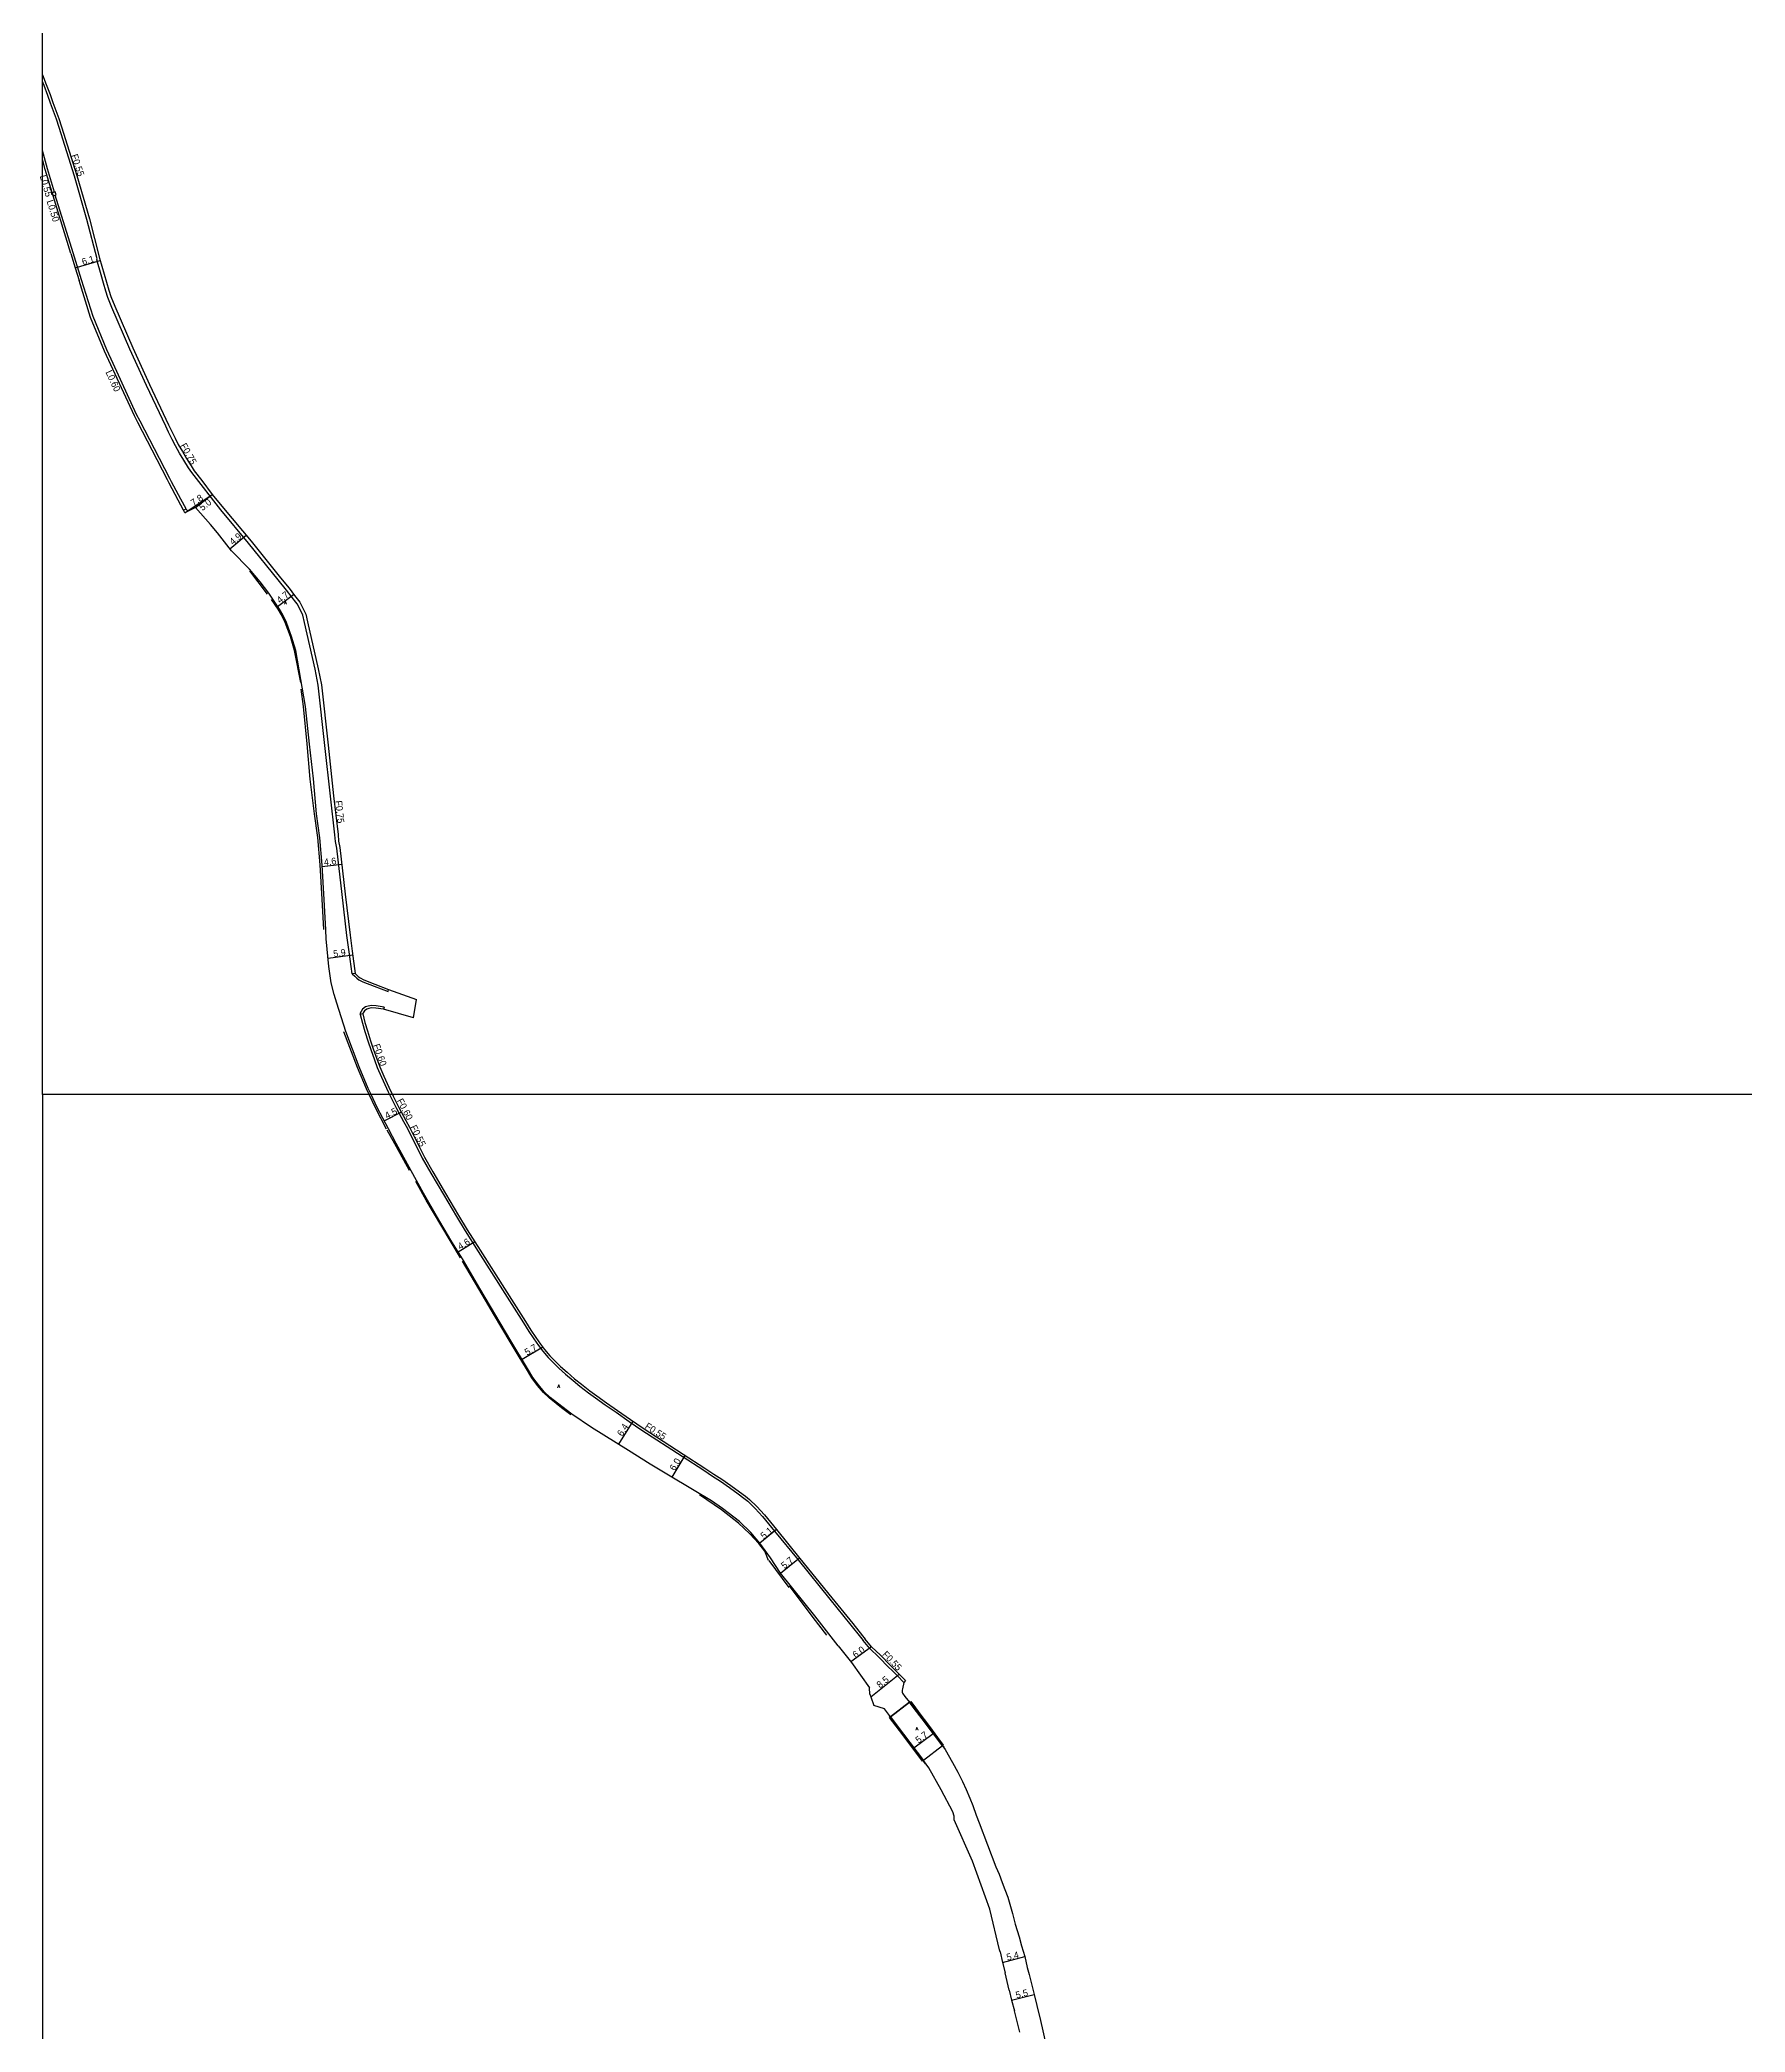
# Model space of a CAD drawing. Header units: metres. Extents: x -16001 to -12000, y -96000 to -93000.
# Drawn here: x -16000.6 to -15600.3, y -93820.1 to -93352.4 of the extents above; entities that cross this region are included whole.
import ezdxf

# ---------------------------------------------------------------- set-up
doc = ezdxf.new("R2010")
doc.units = ezdxf.units.M
doc.header["$LTSCALE"] = 2.5
for name, color, linetype in [('側溝・桝', 7, 'Continuous'), ('図郭', 7, 'Continuous'), ('幅員', 7, 'Continuous'), ('歩道・分離帯・安全施設', 7, 'Continuous'), ('舗装', 7, 'Continuous'), ('道路', 7, 'Continuous')]:
    doc.layers.add(name, color=color, linetype=linetype)
doc.styles.get("Standard").update_dxf_attribs({"font": ''})
doc.styles.add('YOKO_DECO', font='txt.shx', dxfattribs={"bigfont": 'extfont.shx'})
doc.styles.get('Standard').set_extended_font_data('@MS PGothic')

msp = doc.modelspace()

# ---------------------------------------------------------------- linework, layer by layer
at = {"layer": '側溝・桝'}
for points in [[(-15926.57, -93571.58), (-15927.31, -93571.63), (-15928, -93566.47), (-15928.52, -93562.69), (-15929.65, -93553), (-15930.92, -93542.14), (-15931.22, -93540.6), (-15931.36, -93539.05), (-15932.39, -93529.93), (-15933.69, -93518.03), (-15935.26, -93503.91), (-15935.97, -93500.18), (-15938.46, -93489.18), (-15938.9, -93487.47), (-15939.5, -93486.17), (-15940.23, -93484.84), (-15940.51, -93484.45), (-15941.42, -93483.31), (-15942.68, -93481.61), (-15944.69, -93479.17), (-15951.6, -93470.58), (-15958.13, -93462.71), (-15964.96, -93454), (-15965.69, -93452.85), (-15966.85, -93451.11), (-15967.79, -93449.43), (-15968.8, -93447.74), (-15969.54, -93446.27), (-15970.4, -93444.49), (-15971.07, -93443.13), (-15975.54, -93433.6), (-15979.46, -93425.01), (-15983.72, -93415.23), (-15984.62, -93412.94), (-15985.14, -93411.42), (-15985.69, -93409.54), (-15986.25, -93407.61), (-15987.27, -93404.05), (-15987.19, -93403.83), (-15989.55, -93394.58), (-15992.45, -93384.43), (-15996.07, -93373.01), (-15996.74, -93371.07), (-15997.38, -93369.21), (-15998.08, -93367.31), (-15998.74, -93365.46), (-15999.63, -93363.14), (-16000, -93362.2)], [(-15997.21, -93388.18), (-15998.84, -93382.68), (-16000, -93378.41)], [(-15992.8, -93402.39), (-15997.04, -93388.9)], [(-15990.8, -93408.73), (-15992.8, -93402.39)], [(-15966.26, -93462.52), (-15967.51, -93460.25), (-15969.74, -93456.16), (-15970.09, -93455.37), (-15973.71, -93448.43), (-15977.06, -93441.94), (-15977.89, -93440.4), (-15983.39, -93428.38), (-15984.89, -93425.19), (-15988.09, -93417.36), (-15990.8, -93408.73)], [(-15927.31, -93571.63), (-15926.7, -93572.23), (-15926.21, -93572.68), (-15925.71, -93573.06), (-15924.79, -93573.57), (-15922.16, -93574.59), (-15918.87, -93575.84)], [(-15918.87, -93575.84), (-15918.73, -93575.3)], [(-15919.82, -93579.45), (-15921.7, -93579.2), (-15922.76, -93579.1), (-15923.53, -93579.25), (-15924.14, -93579.43), (-15924.86, -93579.99), (-15925.18, -93580.53), (-15925.46, -93581.05), (-15925.43, -93581.19)], [(-15924.83, -93581.04), (-15925.43, -93581.19), (-15924.91, -93583.22), (-15924.3, -93585.21), (-15923.55, -93587.6), (-15922.91, -93589.45), (-15922.07, -93591.83), (-15921.39, -93593.68), (-15920.44, -93595.95), (-15918.86, -93599.38), (-15918.55, -93600)], [(-15919.82, -93579.45), (-15919.96, -93579.99)], [(-15918.55, -93600), (-15918.23, -93600.63), (-15916.86, -93603.3), (-15915.23, -93606.35), (-15914.32, -93607.93), (-15910.84, -93614.93), (-15908.84, -93618.44), (-15905.88, -93623.46), (-15902.78, -93628.64), (-15900.75, -93632.02), (-15897.72, -93636.83), (-15891.44, -93646.68), (-15887.11, -93653.55), (-15885.8, -93655.58), (-15884.65, -93657.34), (-15883.52, -93658.91), (-15882.55, -93660.2), (-15881.27, -93661.7), (-15880.18, -93662.82), (-15878.76, -93664.2), (-15877.18, -93665.61), (-15875.43, -93667.14), (-15873.84, -93668.43), (-15871.84, -93669.98), (-15870.17, -93671.18), (-15867.92, -93672.8), (-15865.36, -93674.57), (-15862.28, -93676.74), (-15859.28, -93678.76), (-15849.86, -93684.9), (-15844.78, -93688.18), (-15842.69, -93689.55), (-15840.83, -93690.76), (-15838.75, -93692.22), (-15836.72, -93693.68), (-15835.35, -93694.71), (-15834.45, -93695.47), (-15832.73, -93697.12), (-15830.97, -93699.02), (-15828.14, -93702.46), (-15822.62, -93709.23), (-15815.15, -93718.46), (-15810.24, -93724.53), (-15807.98, -93727.39), (-15807.31, -93728.17)], [(-15803.69, -93732.03), (-15805.79, -93730.03), (-15807.31, -93728.17)], [(-15803.69, -93732.03), (-15801.32, -93734.44), (-15800.64, -93735.12)], [(-15800.64, -93735.12), (-15799.31, -93736.43), (-15797.76, -93737.96)]]:
    msp.add_lwpolyline(points, dxfattribs=at)
for points in [[(-15997.51, -93389.06), (-15996.76, -93388.8), (-15997, -93388.11), (-15997.72, -93388.36)], [(-15966.6, -93463.49), (-15966.91, -93462.83), (-15966.26, -93462.52), (-15965.94, -93463.17)]]:
    msp.add_lwpolyline(points, close=True, dxfattribs=at)
at = {"layer": '図郭'}
for points in [[(-16000, -93000), (-15200, -93000), (-15200, -93600), (-16000, -93600)], [(-16000, -94200), (-15200, -94200), (-15200, -93600), (-16000, -93600)]]:
    msp.add_lwpolyline(points, close=True, dxfattribs=at)
at = {"layer": '幅員'}
for points in [[(-15992.33, -93405.95), (-15986.47, -93404.23)], [(-15966.6, -93463.49), (-15960.13, -93459.12)], [(-15964.06, -93462.21), (-15960.13, -93459.12)], [(-15955.99, -93471.87), (-15952.19, -93468.72)], [(-15944.8, -93485.41), (-15941.03, -93482.6)], [(-15934.34, -93546.43), (-15929.74, -93545.89)], [(-15932.96, -93568), (-15927.15, -93567.22)], [(-15915.73, -93604.1), (-15919.74, -93606.2)], [(-15898.51, -93634.54), (-15902.4, -93636.99)], [(-15882.55, -93659.28), (-15887.42, -93662.19)], [(-15861.41, -93676.66), (-15864.78, -93682.06)], [(-15849.18, -93684.68), (-15852.27, -93689.81)], [(-15827.69, -93702.09), (-15831.57, -93705.33)], [(-15826.73, -93712.34), (-15822.28, -93708.74)], [(-15805.36, -93729.63), (-15810.21, -93733.17)], [(-15805.55, -93741.33), (-15798.91, -93736.02)], [(-15795.43, -93753.36), (-15790.92, -93749.94)], [(-15774.66, -93803.7), (-15769.43, -93802.35)], [(-15772.5, -93812.59), (-15767.17, -93811.26)]]:
    msp.add_lwpolyline(points, dxfattribs=at)
at = {"layer": '歩道・分離帯・安全施設'}
for points in [[(-15947.14, -93482.53), (-15951.3, -93477.03)], [(-15939.35, -93503.24), (-15940.81, -93495.76), (-15941.8, -93492.49), (-15943.03, -93489.23), (-15943.9, -93487.43), (-15944.7, -93486.06), (-15946.26, -93483.76)], [(-15933.96, -93561.26), (-15934.37, -93554.15), (-15934.83, -93546.1), (-15935.38, -93539.67), (-15936.12, -93534.07), (-15937.14, -93525.93), (-15937.83, -93517.7), (-15938.71, -93508.87), (-15939.26, -93504.84)], [(-15923.32, -93600), (-15923.96, -93598.66), (-15926.05, -93593.62), (-15929.22, -93585.29)], [(-15919.22, -93608.11), (-15921.84, -93603.1), (-15923.32, -93600)], [(-15913.85, -93617.82), (-15917.29, -93611.57), (-15919.09, -93608.35)], [(-15901.88, -93638.35), (-15904.31, -93634.25), (-15909.91, -93624.82), (-15912.38, -93620.42)], [(-15875.95, -93675.17), (-15878.16, -93673.55), (-15881.02, -93671.21), (-15882.41, -93669.89), (-15883.8, -93668.28), (-15885.12, -93666.48), (-15886.39, -93664.4), (-15888.06, -93661.57), (-15890.23, -93658), (-15893.88, -93651.89), (-15897.56, -93645.6), (-15901.38, -93639.09)], [(-15829.6, -93709.37), (-15830.46, -93707.18), (-15831.86, -93705.4), (-15833.93, -93703.1), (-15836.63, -93700.58), (-15840.63, -93697.5), (-15845.75, -93693.91)], [(-15824.71, -93715.73), (-15829.4, -93709.34)], [(-15815.89, -93726.89), (-15819.08, -93722.72), (-15824.63, -93715.32)], [(-15788.36, -93753.19), (-15792.04, -93748.25), (-15795.44, -93743.78), (-15796.54, -93742.35)], [(-15792.7, -93757.08), (-15793.34, -93756.21), (-15797.06, -93751.46), (-15801.2, -93745.88)]]:
    msp.add_lwpolyline(points, dxfattribs=at)
at = {"layer": '舗装'}
for points in [[(-15796.43, -93742.65), (-15800.94, -93746.03)], [(-15788.76, -93752.84), (-15793.21, -93756.28)]]:
    msp.add_lwpolyline(points, dxfattribs=at)
at = {"layer": '道路'}
for points in [[(-16000, -93360.63), (-15999.09, -93362.93), (-15998.2, -93365.26), (-15997.54, -93367.12), (-15996.84, -93369.02), (-15996.19, -93370.88), (-15995.53, -93372.83), (-15991.9, -93384.27), (-15988.99, -93394.43), (-15986.63, -93403.69), (-15985.55, -93407.4), (-15984.98, -93409.33), (-15984.44, -93411.2), (-15983.93, -93412.68), (-15983.04, -93414.95), (-15978.79, -93424.71), (-15974.88, -93433.29), (-15970.41, -93442.81), (-15969.74, -93444.17), (-15968.88, -93445.94), (-15968.16, -93447.39), (-15967.16, -93449.07), (-15966.22, -93450.72), (-15965.07, -93452.45), (-15964.36, -93453.58), (-15962.59, -93455.83)], [(-15997.51, -93389.06), (-15999.35, -93382.83), (-16000, -93380.46)], [(-15993.34, -93402.56), (-15997.51, -93389.06)], [(-15993.34, -93402.56), (-15992.33, -93405.95), (-15991.38, -93408.92)], [(-15965.94, -93463.17), (-15966.6, -93463.49), (-15966.91, -93462.83), (-15968.15, -93460.48), (-15970.28, -93456.46), (-15970.63, -93455.67), (-15974.25, -93448.73), (-15977.6, -93442.24), (-15978.43, -93440.71), (-15983.93, -93428.69), (-15985.44, -93425.49), (-15988.72, -93417.57), (-15991.38, -93408.92)], [(-15962.59, -93455.83), (-15960.13, -93459.12), (-15957.5, -93462.33)], [(-15964.06, -93462.21), (-15965.94, -93463.17)], [(-15960.57, -93466.19), (-15964.06, -93462.21)], [(-15922.85, -93600), (-15923.54, -93598.56), (-15925.63, -93593.52), (-15928.79, -93585.2), (-15930.89, -93578.57), (-15931.51, -93576.48), (-15932.25, -93573.8), (-15932.78, -93569.9), (-15933.4, -93563.43), (-15933.48, -93561.33), (-15933.89, -93554.22), (-15934.35, -93546.17), (-15934.9, -93539.74), (-15935.64, -93534.14), (-15936.4, -93525.92), (-15937.35, -93517.76), (-15938.24, -93508.94), (-15940.51, -93495.73), (-15941.5, -93492.46), (-15942.73, -93489.2), (-15943.6, -93487.4), (-15944.39, -93486.03), (-15946.85, -93482.29), (-15948.9, -93479.66), (-15951.42, -93476.67), (-15955.59, -93472.37), (-15958.92, -93468.18), (-15960.57, -93466.19)], [(-15957.5, -93462.33), (-15951.03, -93470.12), (-15944.12, -93478.7), (-15942.1, -93481.16), (-15940.84, -93482.86), (-15939.92, -93484), (-15939.61, -93484.45), (-15938.84, -93485.83), (-15938.2, -93487.22), (-15937.75, -93489), (-15935.25, -93500.03), (-15934.53, -93503.8), (-15932.96, -93517.95), (-15931.65, -93529.85), (-15930.62, -93538.98), (-15930.49, -93540.49), (-15930.19, -93542.03), (-15928.92, -93552.92), (-15927.79, -93562.6), (-15927.27, -93566.37), (-15926.57, -93571.58), (-15926.32, -93571.83), (-15925.85, -93572.26), (-15925.41, -93572.6), (-15924.55, -93573.06), (-15921.96, -93574.07), (-15918.73, -93575.3)], [(-15918.73, -93575.3), (-15912.17, -93577.69)], [(-15919.96, -93579.99), (-15921.76, -93579.74), (-15922.73, -93579.65), (-15923.39, -93579.79), (-15923.89, -93579.93), (-15924.44, -93580.36), (-15924.7, -93580.8), (-15924.83, -93581.04), (-15924.31, -93583.05), (-15923.71, -93585.02), (-15922.96, -93587.4), (-15922.33, -93589.24), (-15921.49, -93591.62), (-15920.81, -93593.45), (-15919.87, -93595.7), (-15918.3, -93599.1), (-15917.85, -93600)], [(-15912.93, -93582.01), (-15919.96, -93579.99)], [(-15813.21, -93729.41), (-15818.72, -93722.38), (-15826.73, -93712.34), (-15829.12, -93708.72), (-15831.63, -93705.26), (-15833.71, -93702.78), (-15836.38, -93700.23), (-15840.36, -93697.19), (-15842.98, -93695.37), (-15847.03, -93692.96), (-15853.43, -93689.11), (-15857.35, -93686.72), (-15862.46, -93683.51), (-15871.1, -93678.12), (-15875.73, -93675.05), (-15880.8, -93671.09), (-15882.19, -93669.77), (-15883.58, -93668.16), (-15884.9, -93666.37), (-15886.17, -93664.29), (-15890.03, -93657.83), (-15897.34, -93645.48), (-15901.16, -93638.97), (-15904.15, -93634.21), (-15907.5, -93628.45), (-15910.54, -93623.12), (-15913.43, -93617.93), (-15917, -93611.45), (-15918.8, -93608.01), (-15921.41, -93603.01), (-15922.85, -93600)], [(-15917.85, -93600), (-15917.68, -93600.35), (-15916.31, -93603.01), (-15914.68, -93606.06), (-15913.83, -93607.67), (-15910.35, -93614.67), (-15908.36, -93618.16), (-15905.4, -93623.18), (-15902.3, -93628.35), (-15900.28, -93631.73), (-15897.25, -93636.54), (-15890.97, -93646.39), (-15886.64, -93653.25), (-15885.33, -93655.28), (-15884.19, -93657.03), (-15883.07, -93658.59), (-15882.12, -93659.85), (-15880.87, -93661.33), (-15879.79, -93662.43), (-15878.38, -93663.8), (-15876.81, -93665.19), (-15875.07, -93666.71), (-15873.49, -93668), (-15871.5, -93669.54), (-15869.84, -93670.74), (-15867.6, -93672.34), (-15865.04, -93674.12), (-15861.97, -93676.28), (-15858.98, -93678.29), (-15849.56, -93684.43), (-15844.48, -93687.72), (-15842.39, -93689.09), (-15840.53, -93690.27), (-15838.42, -93691.75), (-15836.37, -93693.21), (-15834.98, -93694.26), (-15834.06, -93695.04), (-15832.32, -93696.72), (-15830.54, -93698.64), (-15827.69, -93702.09), (-15822.18, -93708.86), (-15814.7, -93718.09), (-15809.79, -93724.17), (-15807.53, -93727.02), (-15806.87, -93727.8)], [(-15803.29, -93731.61), (-15805.36, -93729.63), (-15806.87, -93727.8)], [(-15813.21, -93729.41), (-15810.11, -93733.3), (-15805.89, -93739.23)], [(-15803.29, -93731.61), (-15800.91, -93734.04), (-15800.23, -93734.71)], [(-15800.23, -93734.71), (-15798.91, -93736.02), (-15797.4, -93737.5)], [(-15797.4, -93737.5), (-15797.76, -93737.96), (-15798.12, -93739.49), (-15798.19, -93739.76), (-15798.21, -93740.02), (-15798.18, -93740.27), (-15798.11, -93740.52), (-15797.56, -93741.27), (-15796.43, -93742.65), (-15795.35, -93744.11), (-15794.07, -93745.82), (-15792.74, -93747.55), (-15791.39, -93749.31), (-15790.05, -93751.08), (-15788.76, -93752.84), (-15788.12, -93753.71), (-15786.34, -93756.79), (-15785.14, -93759.04), (-15784.06, -93761.23), (-15783.16, -93763.1), (-15782.31, -93765.14), (-15781.61, -93766.87), (-15780.8, -93769.13), (-15780.13, -93770.94), (-15776.17, -93781.29), (-15775.39, -93783), (-15774.69, -93784.94), (-15774.06, -93786.6), (-15773.41, -93788.38), (-15772.93, -93790.02), (-15772.29, -93792.22), (-15771.68, -93794.74), (-15770.73, -93797.72), (-15770.17, -93799.8)], [(-15805.77, -93740.7), (-15805.89, -93739.23)], [(-15805.77, -93740.7), (-15805.55, -93741.33), (-15804.87, -93743.38)], [(-15802.31, -93744.15), (-15804.87, -93743.38)], [(-15775.22, -93801.18), (-15775.32, -93800.76), (-15777.62, -93791.22), (-15781.68, -93779.96), (-15785.99, -93770.25), (-15785.99, -93769.39), (-15786.29, -93768.39), (-15789.07, -93763.23), (-15791.9, -93758), (-15793.21, -93756.28), (-15797.86, -93750.16), (-15800.94, -93746.03), (-15802.31, -93744.15)], [(-15775.22, -93801.18), (-15774.66, -93803.7), (-15774.02, -93806.16)], [(-15770.17, -93799.8), (-15769.43, -93802.35), (-15768.82, -93804.89)], [(-15773.04, -93810.21), (-15774.02, -93806.16)], [(-15768.82, -93804.89), (-15768.4, -93806.55), (-15767.78, -93809.02)], [(-15773.04, -93810.21), (-15772.52, -93812.53), (-15771.83, -93815.05)], [(-15767.78, -93809.02), (-15767.17, -93811.26), (-15766.58, -93813.84)], [(-15770.55, -93820.08), (-15771.83, -93815.05)], [(-15766.58, -93813.84), (-15765.73, -93817.31), (-15763.19, -93828.47), (-15763.1, -93828.46), (-15762.92, -93829.35), (-15762.99, -93829.36), (-15761.62, -93836.29), (-15760.86, -93840.23), (-15759.93, -93845.19), (-15759.81, -93845.77)]]:
    msp.add_lwpolyline(points, dxfattribs=at)
at = {"layer": '道路', "flags": 128}
msp.add_lwpolyline([(-15912.93, -93582.01), (-15912.17, -93577.69)], dxfattribs=at)
at = {"layer": '道路'}
for points in [[(-15788.76, -93752.84), (-15793.21, -93756.28), (-15797.86, -93750.16), (-15800.94, -93746.03), (-15796.43, -93742.65), (-15795.35, -93744.11), (-15794.07, -93745.82), (-15792.74, -93747.55), (-15791.39, -93749.31), (-15790.05, -93751.08)], [(-15788.55, -93752.68), (-15788.76, -93752.84), (-15790.05, -93751.08), (-15791.39, -93749.31), (-15792.74, -93747.55), (-15794.07, -93745.82), (-15795.35, -93744.11), (-15796.43, -93742.65), (-15796.13, -93742.44), (-15795.08, -93743.92), (-15793.82, -93745.63), (-15792.51, -93747.38), (-15791.18, -93749.16), (-15789.86, -93750.93)], [(-15800.94, -93746.03), (-15797.86, -93750.16), (-15793.21, -93756.28), (-15793.42, -93756.44), (-15798.07, -93750.32), (-15801.15, -93746.18)]]:
    msp.add_lwpolyline(points, close=True, dxfattribs=at)

# ---------------------------------------------------------------- texts
at = {"layer": '側溝・桝'}
for s, rotation, p in [('F0.55', 288, (-15993.29, -93379.55)), ('L0.55', 286, (-16000.66, -93384.4)), ('L0.50', 287, (-15999.04, -93390.29)), ('L0.60', 295, (-15985.24, -93430.45)), ('F0.75', 299, (-15967.69, -93447.64)), ('F0.75', 276, (-15931.27, -93531.06)), ('F0.60', 289, (-15922.39, -93588.4)), ('F0.60', 298, (-15916.87, -93601.44)), ('F0.55', 296, (-15913.69, -93607.61)), ('F0.55', 327, (-15858.73, -93678.23)), ('F0.55', 314, (-15802.99, -93731.54))]:
    msp.add_text(s, height=1.6, rotation=rotation, dxfattribs=at).set_placement(p)
at = {"layer": '幅員'}
for s, rotation, p in [('6.1', 16, (-15990.49, -93405.33)), ('7.8', 34, (-15964.52, -93461.95)), ('5.0', 38, (-15962.45, -93463.06)), ('4.9', 40, (-15955.28, -93471.1)), ('4.7', 39, (-15944.23, -93484.81)), ('4.6', 7, (-15933.83, -93546.27)), ('5.9', 8, (-15931.61, -93567.75)), ('4.5', 28, (-15919.11, -93605.79)), ('4.6', 32, (-15901.93, -93636.51)), ('5.7', 31, (-15886.22, -93661.32)), ('6.4', 58, (-15863.88, -93680.36)), ('6.0', 59, (-15851.55, -93688.45)), ('5.1', 40, (-15830.63, -93704.45)), ('5.7', 39, (-15825.82, -93711.43)), ('6.0', 36, (-15809.13, -93732.35)), ('8.5', 39, (-15803.4, -93739.43)), ('5.7', 37, (-15794.32, -93752.37)), ('5.4', 14, (-15773.48, -93803.31)), ('5.5', 14, (-15771.33, -93812.2))]:
    msp.add_text(s, height=1.6, rotation=rotation, dxfattribs=at).set_placement(p)
at = {"layer": '舗装', "style": 'YOKO_DECO'}
for p in [(-15943.25, -93484.92, 291.34), (-15879.1, -93668.81, 278.73), (-15795, -93749.22, 272.82)]:
    msp.add_text('A', height=0.75, dxfattribs=at).set_placement(p)

doc.saveas('drawing.dxf')
